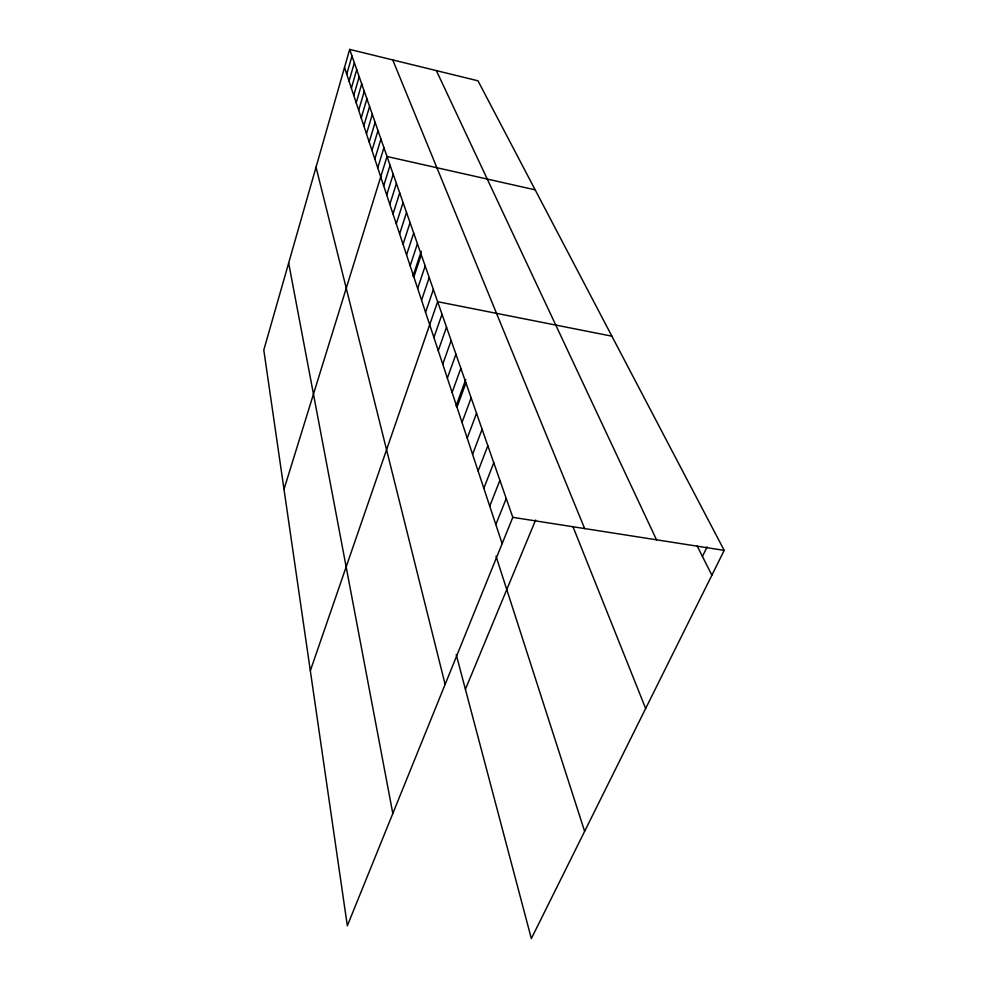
<?xml version="1.0" encoding="UTF-8"?>
<svg xmlns="http://www.w3.org/2000/svg" width="988" height="988" viewBox="0 0 988 988"><rect width="100%" height="100%" fill="white"/><g stroke="black" fill="none" stroke-linecap="round" stroke-linejoin="round"><path stroke-width="1.48" d="M349.678 49.4L263.796 350.024L347.331 925.793L512.797 517.341L349.678 49.4L477.982 80.794L724.204 550.39L531.346 938.6L456.221 654.562M346.751 74.248L351.987 56.02M349.036 81.152L354.346 62.775M351.37 88.204L356.742 69.666M353.753 95.404L359.2 76.718M356.186 102.764L361.719 83.918M358.681 110.273L364.276 91.279M361.225 117.955L366.906 98.8M363.819 125.809L369.586 106.494M366.474 133.837L372.328 114.349M369.203 142.05L375.131 122.401M371.982 150.448L377.996 130.626M374.823 159.056L380.936 139.061M377.737 167.849L383.937 147.681M284.001 489.295L387.024 156.512L535.15 189.844M383.69 185.818L390.075 165.292M386.716 194.982L393.212 174.283M389.828 204.368L396.423 183.484M393.014 213.976L399.708 192.919M396.274 223.831L403.079 202.577M399.609 233.921L406.537 212.482M403.042 244.271L410.069 222.646M406.55 254.892L413.7 233.069M410.156 265.784L417.43 243.764M412.984 276.171L421.259 251.31M413.861 276.949L421.259 254.731M417.652 288.422L425.186 266.007M421.555 300.204L429.224 277.579M425.556 312.307L433.374 289.472M310.331 670.753L437.635 301.698L611.868 336.167M433.917 337.526L442.007 314.27M438.264 350.678L446.514 327.201M442.748 364.202L451.158 340.502M447.354 378.132L455.937 354.21M452.096 392.471L460.853 368.314M456.098 405.895L465.756 379.503M456.987 407.241L465.928 382.862M462.026 422.456L471.153 397.855M467.225 438.153L476.537 413.317M472.585 454.356L482.095 429.274M478.118 471.066L487.837 445.736M483.836 488.319L493.778 462.755M489.739 506.152L499.903 480.341M495.84 524.579L506.239 498.532M465.41 689.303L535.632 519.984M702.443 556.454L707.124 546.883M512.797 517.341L724.204 550.39M697.219 546.08L711.866 575.226M436.375 70.617L656.514 539.806M392.755 59.947L584.661 528.58M572.892 526.481L645.658 708.507M344.516 67.493L502.151 543.647M496.025 556.207L584.624 831.34M316.037 167.157L445.119 684.412M288.657 262.993L392.816 813.519"/></g></svg>
